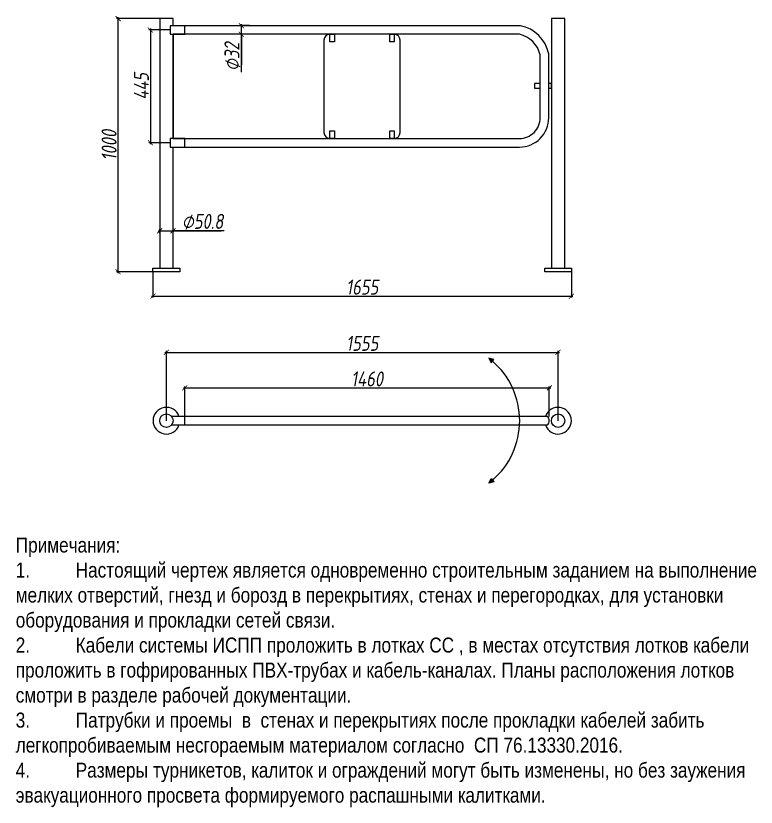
# Model space of a CAD drawing. Header units: millimetres. Extents: x 4247 to 622543, y -201358 to 142419.
# Drawn here: x 272197 to 287010, y -132995 to -117173 of the extents above; entities that cross this region are included whole.
import ezdxf

# ---------------------------------------------------------------- set-up
doc = ezdxf.new("R2010")
doc.units = ezdxf.units.MM
doc.layers.get('DEFPOINTS').update_dxf_attribs({"color": 252, "lineweight": 9})
doc.layers.add('ИС ПП', color=255, linetype='Continuous')
doc.layers.add('ПОЛЫ', color=7, linetype='Continuous')
doc.styles.add('Arial Narrow МОЙ', font='ARIALN.TTF', dxfattribs={"height": 2.5})
doc.styles.add('RUSS', font='isocpeur.ttf', dxfattribs={"width": 0.8, "oblique": 10})
doc.dimstyles.new('300 мм М100', dxfattribs={"dimscale": 0, "dimtxt": 300, "dimasz": 100, "dimexe": 30, "dimexo": 0, "dimgap": 30, "dimtad": 1, "dimdec": 0, "dimrnd": 5, "dimzin": 0, "dimdsep": 46, "dimtxsty": 'RUSS', "dimblk": 'ARCHTICK', "dimcen": 0, "dimdle": 30, "dimclrd": 256, "dimclre": 256, "dimclrt": 256, "dimadec": 0, "dimazin": 0, "dimtfac": 1, "dimtdec": 0, "dimtofl": 0, "dimtmove": 1, "dimatfit": 3, "dimfxl": 1, "dimtolj": 1, "dimtzin": 0, "dimlwd": 0, "dimlwe": 0, "dimarcsym": 0})

# ---------------------------------------------------------------- blocks, each defined once
blk = doc.blocks.new('_ArchTick')
at = {"color": 0, "linetype": 'ByBlock', "const_width": 0.15}
blk.add_lwpolyline([(-0.5, -0.5), (0.5, 0.5)], dxfattribs=at)
blk = doc.blocks.new('*D480')
at = {"lineweight": 0, "transparency": 16777216}
for p, q in [((275076, -117228), (274214, -117228)), ((274244, -122320), (274244, -117198)), ((275076, -122290), (274214, -122290))]:
    blk.add_line(p, q, dxfattribs=at)
at = {"layer": 'DEFPOINTS', "color": 0, "transparency": 16777216}
for p in [(274244, -117228), (275076, -117228), (275076, -122290)]:
    blk.add_point(p, dxfattribs=at)
at = {"lineweight": 0, "transparency": 16777216, "xscale": 100, "yscale": 100, "zscale": 100}
for p, rotation in [((274244, -117228), 90), ((274244, -122290), 270)]:
    blk.add_blockref('_ArchTick', p, dxfattribs=dict(at, rotation=rotation))
at = {"lineweight": 30, "transparency": 16777216, "insert": (274064, -119759), "char_height": 300, "attachment_point": 5, "rotation": 90, "style": 'RUSS'}
blk.add_mtext('\\A1;1000', dxfattribs=at)
blk = doc.blocks.new('*D481')
at = {"lineweight": 0, "transparency": 16777216}
for p, q in [((274942, -122290), (274942, -122807)), ((283314, -122290), (283314, -122807)), ((274912, -122777), (283344, -122777))]:
    blk.add_line(p, q, dxfattribs=at)
at = {"layer": 'DEFPOINTS', "color": 0, "transparency": 16777216}
for p in [(274942, -122290), (283314, -122290), (283314, -122777)]:
    blk.add_point(p, dxfattribs=at)
at = {"lineweight": 0, "transparency": 16777216, "xscale": 100, "yscale": 100, "zscale": 100, "rotation": 180}
blk.add_blockref('_ArchTick', (274942, -122777), dxfattribs=at)
at = {"lineweight": 0, "transparency": 16777216, "xscale": 100, "yscale": 100, "zscale": 100}
blk.add_blockref('_ArchTick', (283314, -122777), dxfattribs=at)
at = {"lineweight": 30, "transparency": 16777216, "insert": (279128, -122597), "char_height": 300, "attachment_point": 5, "style": 'RUSS'}
blk.add_mtext('\\A1;1655', dxfattribs=at)
blk = doc.blocks.new('*D482')
at = {"lineweight": 0, "transparency": 16777216}
for p, q in [((275288, -117455), (274859, -117455)), ((274889, -117425), (274889, -119740)), ((275288, -119710), (274859, -119710))]:
    blk.add_line(p, q, dxfattribs=at)
at = {"layer": 'DEFPOINTS', "color": 0, "transparency": 16777216}
for p in [(275288, -117455), (274889, -119710), (275288, -119710)]:
    blk.add_point(p, dxfattribs=at)
at = {"lineweight": 0, "transparency": 16777216, "xscale": 100, "yscale": 100, "zscale": 100}
for p, rotation in [((274889, -117455), 90), ((274889, -119710), 270)]:
    blk.add_blockref('_ArchTick', p, dxfattribs=dict(at, rotation=rotation))
at = {"lineweight": 30, "transparency": 16777216, "insert": (274709, -118582), "char_height": 300, "attachment_point": 5, "rotation": 90, "style": 'RUSS'}
blk.add_mtext('\\A1;445', dxfattribs=at)
blk = doc.blocks.new('*D454')
at = {"lineweight": 0, "transparency": 16777216}
for p, q in [((276875, -117369), (276680, -117369)), ((276710, -117571), (276710, -117339)), ((276875, -117541), (276680, -117541)), ((276710, -118297), (276710, -117541))]:
    blk.add_line(p, q, dxfattribs=at)
at = {"layer": 'DEFPOINTS', "color": 0, "transparency": 16777216}
for p in [(276710, -117369), (276875, -117369), (276875, -117541)]:
    blk.add_point(p, dxfattribs=at)
at = {"lineweight": 0, "transparency": 16777216, "xscale": 100, "yscale": 100, "zscale": 100}
for p, rotation in [((276710, -117369), 90), ((276710, -117541), 270)]:
    blk.add_blockref('_ArchTick', p, dxfattribs=dict(at, rotation=rotation))
at = {"lineweight": 30, "transparency": 16777216, "insert": (276530, -117988), "char_height": 300, "attachment_point": 5, "rotation": 90, "style": 'RUSS'}
blk.add_mtext('\\A1;⌀32', dxfattribs=at)
blk = doc.blocks.new('*D455')
at = {"lineweight": 0, "transparency": 16777216}
for p, q in [((275046, -121471), (275373, -121471)), ((275076, -121518), (275076, -121441)), ((275343, -121518), (275343, -121441)), ((276364, -121471), (275343, -121471))]:
    blk.add_line(p, q, dxfattribs=at)
at = {"layer": 'DEFPOINTS', "color": 0, "transparency": 16777216}
for p in [(275343, -121471), (275076, -121518), (275343, -121518)]:
    blk.add_point(p, dxfattribs=at)
at = {"lineweight": 0, "transparency": 16777216, "xscale": 100, "yscale": 100, "zscale": 100, "rotation": 180}
blk.add_blockref('_ArchTick', (275076, -121471), dxfattribs=at)
at = {"lineweight": 0, "transparency": 16777216, "xscale": 100, "yscale": 100, "zscale": 100}
blk.add_blockref('_ArchTick', (275343, -121471), dxfattribs=at)
at = {"lineweight": 30, "transparency": 16777216, "insert": (275936, -121291), "char_height": 300, "attachment_point": 5, "style": 'RUSS'}
blk.add_mtext('\\A1;⌀50.8', dxfattribs=at)
blk = doc.blocks.new('*D456')
at = {"lineweight": 0, "transparency": 16777216}
for p, q in [((275550, -124612), (282900, -124612)), ((275580, -125181), (275580, -124582)), ((282870, -125181), (282870, -124582))]:
    blk.add_line(p, q, dxfattribs=at)
at = {"layer": 'DEFPOINTS', "color": 0, "transparency": 16777216}
for p in [(282870, -124612), (275580, -125181), (282870, -125181)]:
    blk.add_point(p, dxfattribs=at)
at = {"lineweight": 0, "transparency": 16777216, "xscale": 100, "yscale": 100, "zscale": 100, "rotation": 180}
blk.add_blockref('_ArchTick', (275580, -124612), dxfattribs=at)
at = {"lineweight": 0, "transparency": 16777216, "xscale": 100, "yscale": 100, "zscale": 100}
blk.add_blockref('_ArchTick', (282870, -124612), dxfattribs=at)
at = {"transparency": 16777216, "insert": (279225, -124432), "char_height": 300, "attachment_point": 5, "style": 'RUSS'}
blk.add_mtext('\\A1;1460', dxfattribs=at)
blk = doc.blocks.new('*D483')
at = {"lineweight": 0, "transparency": 16777216}
for p, q in [((275210, -125267), (275210, -123871)), ((283047, -125267), (283047, -123871)), ((275180, -123901), (283077, -123901))]:
    blk.add_line(p, q, dxfattribs=at)
at = {"layer": 'DEFPOINTS', "color": 0, "transparency": 16777216}
for p in [(283047, -123901), (275210, -125267), (283047, -125267)]:
    blk.add_point(p, dxfattribs=at)
at = {"lineweight": 0, "transparency": 16777216, "xscale": 100, "yscale": 100, "zscale": 100, "rotation": 180}
blk.add_blockref('_ArchTick', (275210, -123901), dxfattribs=at)
at = {"lineweight": 0, "transparency": 16777216, "xscale": 100, "yscale": 100, "zscale": 100}
blk.add_blockref('_ArchTick', (283047, -123901), dxfattribs=at)
at = {"transparency": 16777216, "insert": (279128, -123721), "char_height": 300, "width": 244.08, "attachment_point": 5, "style": 'RUSS'}
blk.add_mtext('\\A1;1555', dxfattribs=at)

msp = doc.modelspace()

# ---------------------------------------------------------------- hatches: boundary and pattern name
at = {"layer": 'ПОЛЫ'}
h = msp.add_hatch(color=5, dxfattribs=at)
h.dxf.hatch_style = 1
h.paths.add_polyline_path([(281706.035, -124111.683), (281760.992, -124042.047), (281662.381, -124019.011)])
h = msp.add_hatch(color=5, dxfattribs=at)
h.dxf.hatch_style = 1
h.paths.add_polyline_path([(281662.381, -126514.988), (281760.992, -126491.952), (281706.035, -126422.316)])

# ---------------------------------------------------------------- linework, layer by layer
msp.add_lwpolyline([(276710.46, -117540.621), (276710.46, -118155.576)])
at = {"layer": 'ИС ПП', "color": 5, "lineweight": 15}
for points in [[(275343.433, -117369.421), (275343.433, -117227.966), (275075.871, -117227.966), (275075.871, -122219.371), (275343.433, -122219.371), (275343.433, -119795.342)], [(275343.433, -119624.142), (275343.433, -117540.621)], [(275343.433, -117540.621), (275343.433, -119624.142)], [(282687.544, -118526.553), (282572.88, -118526.553), (282572.88, -118620.058), (282687.544, -118620.058)], [(282858.744, -118620.058), (282913.43, -118620.058), (282913.43, -118526.553), (282858.744, -118526.553)], [(275312.462, -125352.6), (275579.785, -125352.6), (275579.785, -125181.4), (275312.462, -125181.4)]]:
    msp.add_lwpolyline(points, dxfattribs=at)
for points in [[(282913.43, -122219.371), (283180.991, -122219.371), (283180.991, -117227.966), (282913.43, -117227.966)], [(275287.961, -117540.621), (275579.785, -117540.621), (275579.785, -117369.421), (275287.961, -117369.421)], [(278481.298, -117540.621), (278570.35, -117540.621), (278570.35, -117695.793), (278481.298, -117695.793)], [(279678.536, -117540.621), (279767.589, -117540.621), (279767.589, -117695.793), (279678.536, -117695.793)], [(278481.298, -119468.97), (278570.35, -119468.97), (278570.35, -119624.142), (278481.298, -119624.142)], [(279678.536, -119468.97), (279767.589, -119468.97), (279767.589, -119624.142), (279678.536, -119624.142)], [(275287.961, -119795.342), (275579.785, -119795.342), (275579.785, -119624.142), (275287.961, -119624.142)], [(274941.889, -122219.371), (275476.163, -122219.371), (275476.163, -122289.527), (274941.889, -122289.527)], [(282779.448, -122219.371), (283313.722, -122219.371), (283313.722, -122289.527), (282779.448, -122289.527)]]:
    msp.add_lwpolyline(points, close=True, dxfattribs=at)
for points in [[(275343.433, -119795.342), (282275.97, -119795.342, 0.414213911), (282858.744, -119212.568), (282858.744, -117934.043, 0.30255245), (282294.122, -117369.421), (275343.433, -117369.421)], [(275548.274, -125352.6), (282827.234, -125352.6, 0.49792972), (282827.234, -125181.4), (275548.274, -125181.4)]]:
    msp.add_lwpolyline(points, format="xyb", dxfattribs=at)
for points in [[(275343.433, -119624.142), (282275.97, -119624.142, 0.414213911), (282687.544, -119212.568), (282687.544, -117952.195, 0.286864641), (282275.97, -117540.621), (275343.433, -117540.621)], [(278483.289, -119624.142), (279766.349, -119624.142, 0.414213562), (279886.349, -119504.142), (279886.349, -117660.621, 0.414213562), (279766.349, -117540.621), (278483.289, -117540.621, 0.414213562), (278363.289, -117660.621), (278363.289, -119504.142, 0.414213562)]]:
    msp.add_lwpolyline(points, format="xyb", close=True, dxfattribs=at)
at = {"layer": 'ИС ПП'}
msp.add_lwpolyline([(275343.433, -121470.725), (276302.908, -121470.725)], dxfattribs=at)
at = {"layer": 'ИС ПП', "color": 5}
for points in [[(281662.381, -124019.011), (281706.035, -124111.683), (281760.992, -124042.047), (281662.381, -124019.011)], [(281662.381, -126514.988), (281706.035, -126422.316), (281760.992, -126491.952), (281662.381, -126514.988)]]:
    msp.add_lwpolyline(points, dxfattribs=at)
at = {"layer": 'ИС ПП', "color": 5, "lineweight": 15}
for centre in [(275209.652, -125267), (283047.211, -125267)]:
    msp.add_circle(centre, 133.781, dxfattribs=at)
at = {"layer": 'ИС ПП', "color": 5}
msp.add_arc((280706.438, -125267), 1572.038, 310.7938865, 49.2061135, dxfattribs=at)
at = {"layer": 'ИС ПП', "color": 5, "lineweight": 15}
for centre, start, end in [((275209.652, -125267), 18.7347378, 341.2652622), ((283047.211, -125267), 198.7347378, 161.2652622)]:
    msp.add_arc(centre, 266.511, start, end, dxfattribs=at)

# ---------------------------------------------------------------- texts
at = {"layer": 'ИС ПП', "color": 7, "lineweight": 25, "ltscale": 100, "insert": (279784.007, -127603.037), "char_height": 300, "width": 15176.88147, "attachment_point": 2, "style": 'Arial Narrow МОЙ'}
msp.add_mtext('\\pxql;Примечания:\\P1.^IНастоящий чертеж является одновременно строительным заданием на выполнение мелких отверстий, гнезд и борозд в перекрытиях, стенах и перегородках, для установки оборудования и прокладки сетей связи.\\P2.^IКабели системы ИСПП проложить в лотках СС , в местах отсутствия лотков кабели проложить в гофрированных ПВХ-трубах и кабель-каналах. Планы расположения лотков смотри в разделе рабочей документации.\\P3.^IПатрубки и проемы  в  стенах и перекрытиях после прокладки кабелей забить легкопробиваемым несгораемым материалом согласно  СП 76.13330.2016.\\P4.^IРазмеры турникетов, калиток и ограждений могут быть изменены, но без заужения эвакуационного просвета формируемого распашными калитками.', dxfattribs=at)

# ---------------------------------------------------------------- dimensions: what is measured, and where the dimension line sits
at = {"lineweight": 30}
for base, p1, p2, text, picture, middle in [((274244.016, -117227.966), (275075.871, -122289.527), (275075.871, -117227.966), '1000', '*D480', (274064.016, -119758.746)), ((274889.331, -119709.742), (275287.961, -117455.021), (275287.961, -119709.742), '445', '*D482', (274709.331, -118582.381))]:
    dim = msp.add_linear_dim(base=base, p1=p1, p2=p2, angle=90, text=text, dimstyle='300 мм М100', override={"dimscale": 1}, dxfattribs=at)
    dim.commit()
    dim.dimension.update_dxf_attribs({"geometry": picture, "text_midpoint": middle})
dim = msp.add_linear_dim(base=(276710.46, -117369.421), p1=(276875.262, -117540.621), p2=(276875.262, -117369.421), angle=90, text='⌀32', dimstyle='300 мм М100', override={"dimscale": 1}, dxfattribs=at)
dim.commit()
dim.dimension.update_dxf_attribs({"geometry": '*D454', "text_midpoint": (276710.46, -117988.154), "dimtype": 160})
dim = msp.add_linear_dim(base=(275343.433, -121470.725), p1=(275075.871, -121518.28), p2=(275343.433, -121518.28), text='⌀50.8', dimstyle='300 мм М100', override={"dimscale": 1}, dxfattribs=at)
dim.commit()
dim.dimension.update_dxf_attribs({"geometry": '*D455', "text_midpoint": (275936.03, -121586.288), "dimtype": 160})
dim = msp.add_linear_dim(base=(283313.722, -122777.05), p1=(274941.889, -122289.527), p2=(283313.722, -122289.527), text='1655', dimstyle='300 мм М100', override={"dimscale": 1}, dxfattribs=at)
dim.commit()
dim.dimension.update_dxf_attribs({"geometry": '*D481', "text_midpoint": (279127.806, -122597.05)})
for base, p1, p2, text, picture, middle in [((283047.211, -123900.746), (275209.652, -125267), (283047.211, -125267), '1555', '*D483', (279128.431, -123720.746)), ((282869.857, -124612.411), (275579.785, -125181.4), (282869.857, -125181.4), '1460', '*D456', (279224.821, -124432.411))]:
    dim = msp.add_linear_dim(base=base, p1=p1, p2=p2, text=text, dimstyle='300 мм М100', override={"dimscale": 1})
    dim.commit()
    dim.dimension.update_dxf_attribs({"geometry": picture, "text_midpoint": middle})

doc.saveas('drawing.dxf')
